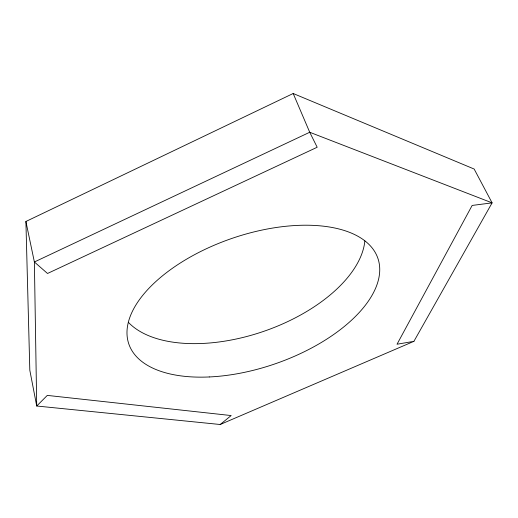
<?xml version="1.0" encoding="UTF-8"?>
<svg xmlns="http://www.w3.org/2000/svg" width="518" height="518" viewBox="0 0 518 518"><rect width="100%" height="100%" fill="white"/><g stroke="black" fill="none" stroke-linecap="round" stroke-linejoin="round"><path stroke-width="0.78" d="M413.908 341.336L492.1 202.862L474.158 169.036L293.188 93.499L25.9 221.49L29.817 370.24L36.713 406.015L220.195 424.501L413.908 341.336L397.034 344.23L472.151 205.439L492.1 202.862L309.719 132.258L293.188 93.499M220.195 424.501L231.164 415.559L47.3 395.402L36.713 406.015L34.382 261.985L25.9 221.49M364.853 240.935A128.736 68.952 -19 0 1 263.74 331.339A128.736 68.952 -19 0 1 128.393 322.351M309.719 132.258L34.382 261.985L47.52 273.478L317.184 147.248L309.719 132.258M209.278 376.955A131.702 66.33 -19 0 0 377.972 258.579A131.702 66.33 -19 0 0 172.811 268.013A131.702 66.33 -19 0 0 209.278 376.955"/></g></svg>
